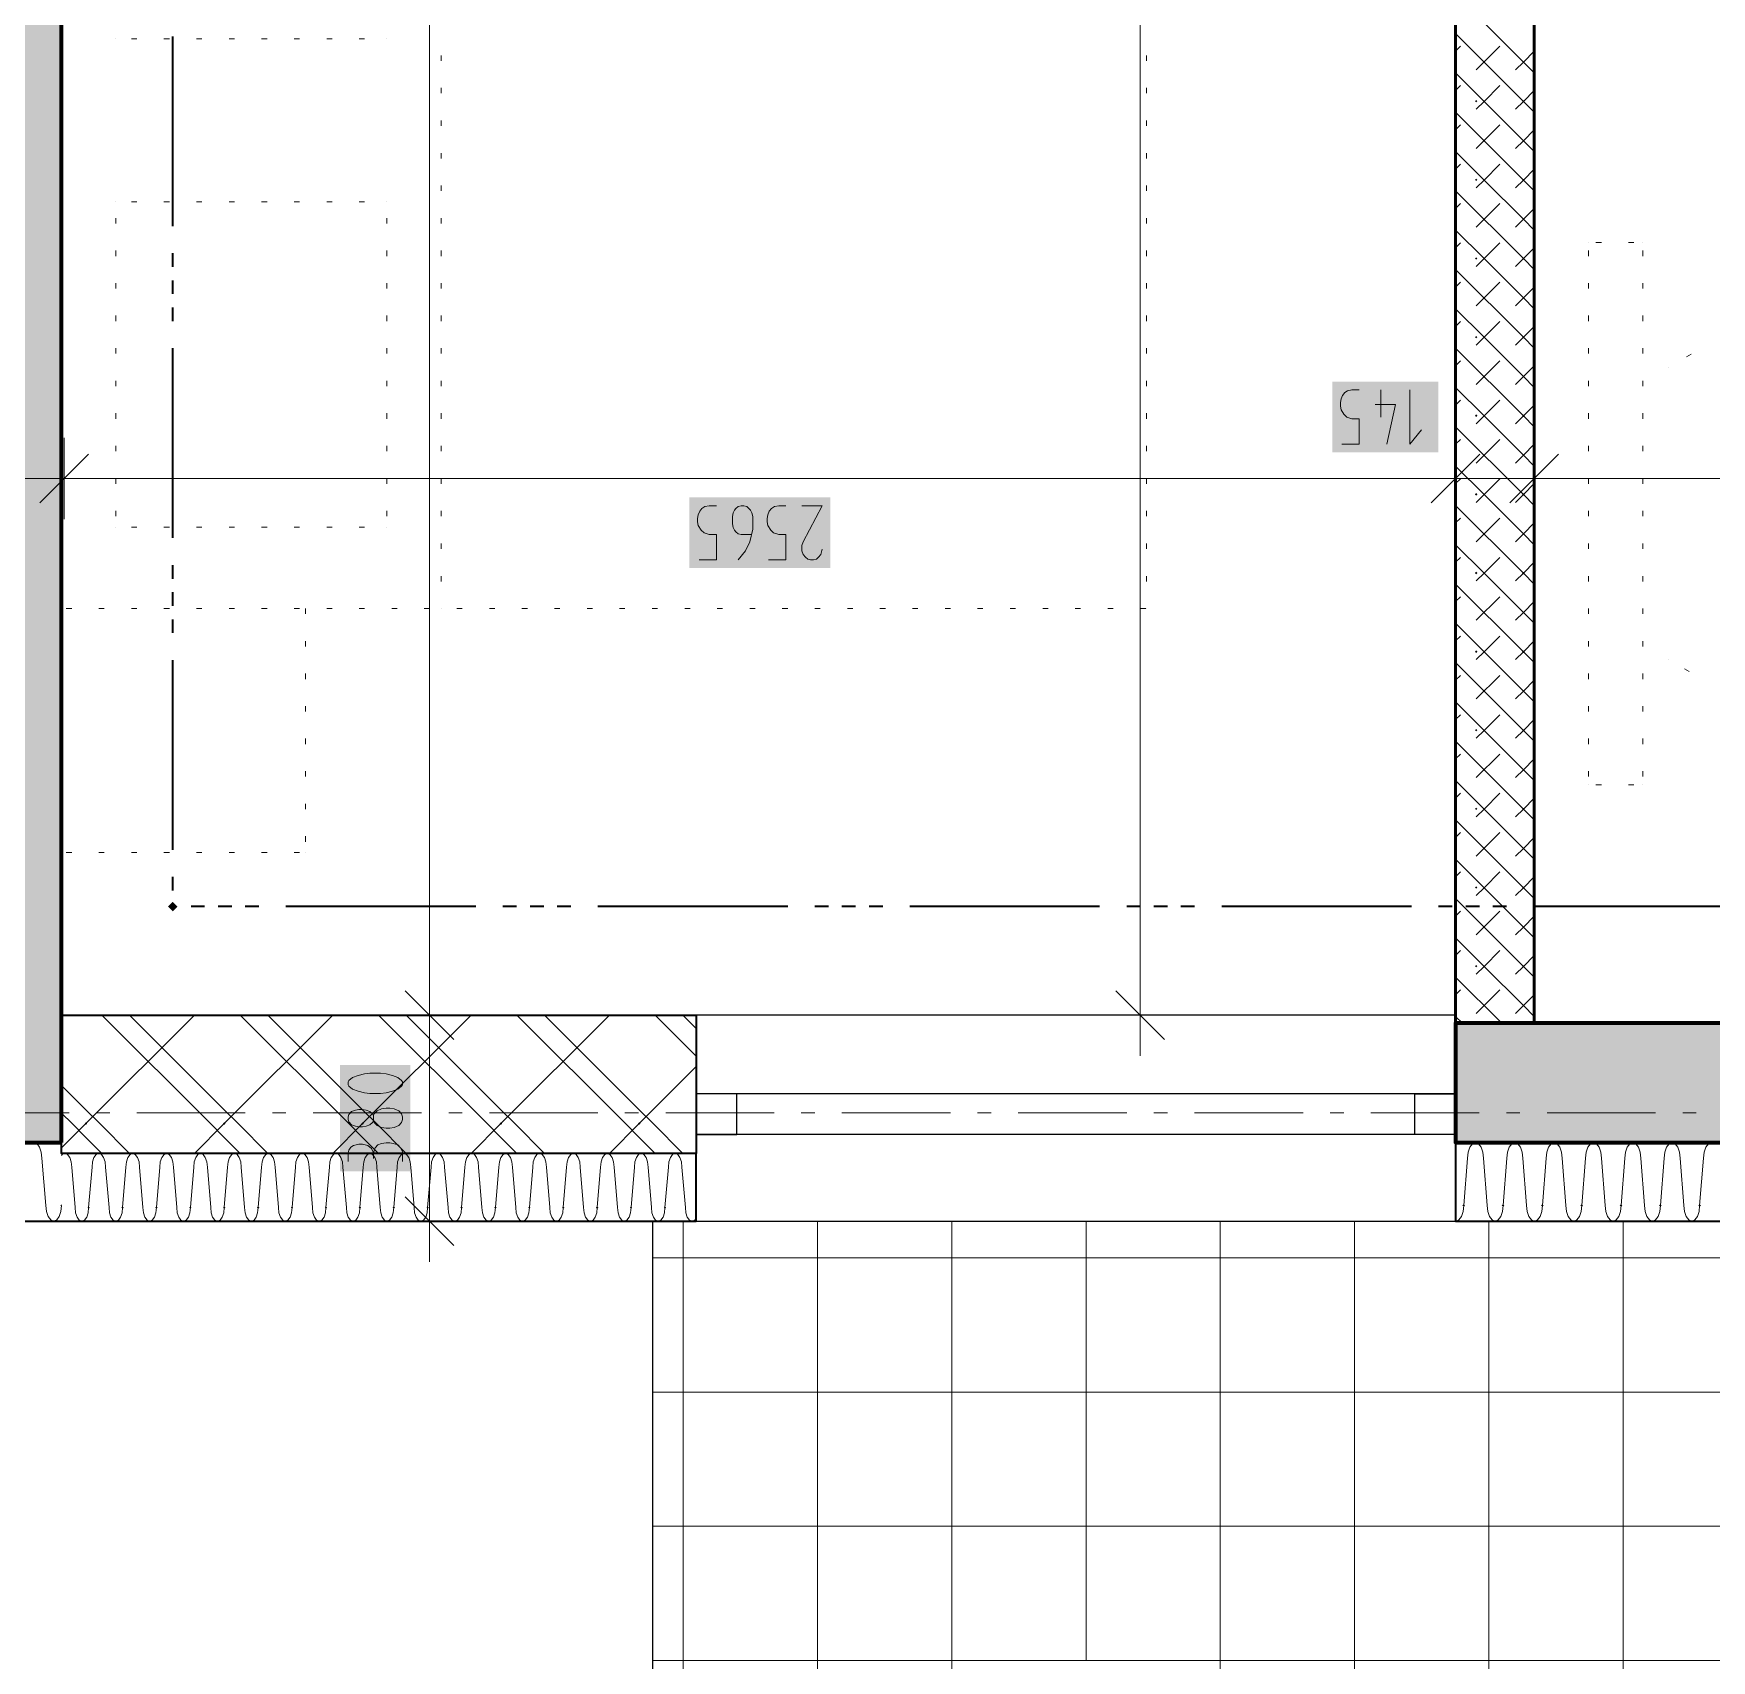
# Model space of a CAD drawing. Header units: millimetres. Extents: x 0 to 594, y 0 to 420.
# Drawn here: x 293.17 to 321.5, y 134.51 to 161.99 of the extents above; entities that cross this region are included whole.
import ezdxf

# ---------------------------------------------------------------- set-up
doc = ezdxf.new("R2010")
doc.units = ezdxf.units.MM
doc.header["$LTSCALE"] = 8
for name, color, linetype in [('PDF_Koty delkove', 7, 'Continuous'), ('PDF_Nabytek', 7, 'Continuous'), ('PDF_Obecne 0.25', 7, 'Continuous'), ('PDF_Okna', 7, 'Continuous'), ('PDF_Osy hlavni', 7, 'Continuous'), ('PDF_Pozarni useky', 7, 'Continuous'), ('PDF_Pricky zdene', 7, 'Continuous'), ('PDF_Srafy', 7, 'Continuous'), ('PDF_Steny obvodove nosne', 7, 'Continuous'), ('PDF_Steny sendvic', 7, 'Continuous'), ('PDF_Zatepleni', 7, 'Continuous')]:
    doc.layers.add(name, color=color, linetype=linetype)

msp = doc.modelspace()

# ---------------------------------------------------------------- linework, layer by layer
at = {"layer": 'PDF_Koty delkove', "lineweight": 18}
for points in [[(299.859, 141.932), (299.859, 145.412), (299.859, 161.557), (299.859, 195.281), (299.859, 196.61), (299.859, 217.812), (299.859, 220.285), (299.859, 222.575)], [(311.858, 145.412), (311.858, 172.012), (311.858, 189.328), (311.858, 190.656), (311.858, 217.812), (311.858, 220.285)], [(315.263, 155.055), (315.557, 155.055), (315.557, 155.482), (315.434, 155.482), (315.349, 155.513), (315.3, 155.559), (315.252, 155.635), (315.239, 155.696), (315.239, 155.757), (315.252, 155.818), (315.276, 155.879), (315.313, 155.925), (315.361, 155.956), (315.434, 155.971), (315.557, 155.971)], [(315.924, 155.971), (315.924, 155.513)], [(316.413, 155.971), (316.413, 155.055), (316.609, 155.299)], [(315.826, 155.727), (316.169, 155.727), (316.022, 155.055)], [(293.692, 155.161), (293.692, 154.474), (293.692, 153.787)], [(317.184, 155.161), (317.184, 154.474), (317.184, 153.787)], [(318.512, 155.161), (318.512, 154.474), (318.512, 153.787)], [(294.104, 154.886), (293.28, 154.062)], [(317.596, 154.886), (316.772, 154.062)], [(318.924, 154.886), (318.1, 154.062)], [(409.093, 154.474), (407.169, 154.474), (383.677, 154.474), (382.349, 154.474), (351.392, 154.474), (349.469, 154.474), (318.512, 154.474), (317.184, 154.474), (293.692, 154.474), (291.769, 154.474), (268.276, 154.474), (266.948, 154.474), (235.992, 154.474), (234.068, 154.474)], [(304.41, 153.1), (304.704, 153.1), (304.704, 153.527), (304.581, 153.527), (304.496, 153.558), (304.447, 153.604), (304.398, 153.68), (304.386, 153.741), (304.386, 153.802), (304.398, 153.863), (304.423, 153.924), (304.459, 153.97), (304.508, 154.001), (304.581, 154.016), (304.704, 154.016)], [(305.291, 153.527), (305.12, 153.527), (305.071, 153.543), (305.034, 153.573), (305.01, 153.604), (304.986, 153.649), (304.973, 153.71), (304.973, 153.832), (304.986, 153.894), (305.01, 153.939), (305.034, 153.97), (305.071, 154.001), (305.12, 154.016), (305.168, 154.016), (305.217, 154.001), (305.254, 153.97), (305.278, 153.939), (305.303, 153.894), (305.316, 153.832), (305.316, 153.619), (305.267, 153.405), (305.193, 153.252), (305.071, 153.1)], [(305.584, 153.1), (305.878, 153.1), (305.878, 153.527), (305.755, 153.527), (305.67, 153.558), (305.621, 153.604), (305.573, 153.68), (305.56, 153.741), (305.56, 153.802), (305.573, 153.863), (305.597, 153.924)], [(305.597, 153.924), (305.634, 153.97), (305.682, 154.001), (305.755, 154.016), (305.878, 154.016)], [(306.147, 154.016), (306.49, 154.016), (306.171, 153.405), (306.147, 153.344), (306.147, 153.252), (306.171, 153.192), (306.208, 153.146), (306.245, 153.115), (306.294, 153.1), (306.342, 153.1), (306.392, 153.115), (306.428, 153.146), (306.465, 153.192), (306.49, 153.283)], [(300.271, 145), (299.447, 145.824)], [(312.271, 145), (311.446, 145.824)], [(300.546, 145.412), (299.859, 145.412), (299.172, 145.412)], [(312.545, 145.412), (311.858, 145.412), (311.172, 145.412)], [(311.858, 145.412), (311.858, 144.725)], [(299.034, 144.43), (298.85, 144.43), (298.76, 144.418), (298.653, 144.394), (298.561, 144.357), (298.5, 144.309), (298.485, 144.284), (298.485, 144.235), (298.5, 144.21), (298.561, 144.162), (298.653, 144.125), (298.76, 144.1), (298.85, 144.088), (299.034, 144.088), (299.125, 144.1), (299.232, 144.125), (299.324, 144.162), (299.385, 144.21), (299.401, 144.235)], [(299.401, 144.235), (299.401, 144.284), (299.385, 144.309), (299.324, 144.357), (299.232, 144.394), (299.125, 144.418), (299.034, 144.43)], [(298.912, 143.623), (298.896, 143.599), (298.85, 143.562), (298.79, 143.538), (298.729, 143.525), (298.667, 143.525), (298.607, 143.538), (298.545, 143.562), (298.5, 143.611), (298.485, 143.648), (298.485, 143.696), (298.5, 143.733), (298.545, 143.782), (298.607, 143.807), (298.667, 143.819), (298.729, 143.819), (298.79, 143.807), (298.85, 143.782), (298.896, 143.746), (298.912, 143.721)], [(299.187, 143.843), (299.125, 143.843), (299.049, 143.831), (298.973, 143.795), (298.927, 143.746), (298.912, 143.721), (298.912, 143.623), (298.927, 143.599)], [(298.927, 143.599), (298.973, 143.55), (299.049, 143.513), (299.125, 143.501), (299.187, 143.501), (299.263, 143.513), (299.339, 143.55), (299.385, 143.599), (299.401, 143.648), (299.401, 143.696), (299.385, 143.746), (299.339, 143.795), (299.263, 143.831), (299.187, 143.843)], [(298.485, 142.938), (298.485, 143.085), (298.5, 143.134), (298.531, 143.183), (298.577, 143.208), (298.667, 143.232), (298.729, 143.232), (298.82, 143.208), (298.882, 143.159), (298.912, 143.085), (298.912, 142.988)], [(299.401, 142.938), (299.401, 143.109), (299.37, 143.17), (299.324, 143.219), (299.248, 143.244), (299.187, 143.256), (299.125, 143.256), (299.049, 143.244), (298.989, 143.219), (298.943, 143.17), (298.912, 143.085)], [(300.271, 141.519), (299.447, 142.344)], [(300.546, 141.932), (299.859, 141.932), (299.172, 141.932)], [(299.859, 141.932), (299.859, 141.245)]]:
    msp.add_lwpolyline(points, dxfattribs=at)
at = {"layer": 'PDF_Koty delkove', "color": 7, "lineweight": 18, "true_color": 0xffffff, "transparency": 33554559}
for points in [[(316.894, 156.109), (315.102, 156.109), (316.894, 154.918), (315.102, 154.918)], [(306.627, 154.154), (304.249, 154.154), (306.627, 152.963), (304.249, 152.963)], [(299.538, 142.776), (299.538, 144.567), (298.348, 142.776), (298.348, 144.567)]]:
    msp.add_solid(points, dxfattribs=at)
at = {"layer": 'PDF_Nabytek', "lineweight": 13}
for points in [[(294.562, 161.898), (294.562, 161.898)], [(294.562, 161.898), (294.562, 161.898)], [(294.917, 161.898), (294.826, 161.898)], [(295.467, 161.898), (295.375, 161.898)], [(296.016, 161.898), (295.925, 161.898)], [(296.566, 161.898), (296.474, 161.898)], [(297.116, 161.898), (297.024, 161.898)], [(297.665, 161.898), (297.573, 161.898)], [(298.215, 161.898), (298.123, 161.898)], [(298.764, 161.898), (298.673, 161.898)], [(299.141, 161.898), (299.141, 161.898)], [(299.141, 161.898), (299.141, 161.898)], [(293.646, 161.529), (293.646, 161.621)], [(300.057, 161.529), (300.057, 161.621)], [(311.964, 161.529), (311.964, 161.621)], [(318.512, 161.529), (318.512, 161.621)], [(293.646, 160.98), (293.646, 161.071)], [(300.057, 160.98), (300.057, 161.071)], [(311.964, 160.98), (311.964, 161.071)], [(318.512, 160.98), (318.512, 161.071)], [(293.646, 160.43), (293.646, 160.522)], [(300.057, 160.43), (300.057, 160.522)], [(311.964, 160.43), (311.964, 160.522)], [(318.512, 160.43), (318.512, 160.522)], [(293.646, 159.881), (293.646, 159.972)], [(300.057, 159.881), (300.057, 159.972)], [(311.964, 159.881), (311.964, 159.972)], [(318.512, 159.881), (318.512, 159.972)], [(293.646, 159.331), (293.646, 159.423)], [(300.057, 159.331), (300.057, 159.423)], [(311.964, 159.331), (311.964, 159.423)], [(318.512, 159.331), (318.512, 159.423)], [(294.562, 159.15), (294.562, 159.15)], [(294.562, 159.15), (294.562, 159.15)], [(294.917, 159.15), (294.826, 159.15)], [(295.467, 159.15), (295.375, 159.15)], [(296.016, 159.15), (295.925, 159.15)], [(296.566, 159.15), (296.474, 159.15)], [(297.116, 159.15), (297.024, 159.15)], [(297.665, 159.15), (297.573, 159.15)], [(298.215, 159.15), (298.123, 159.15)], [(298.764, 159.15), (298.673, 159.15)], [(299.141, 159.15), (299.141, 159.15)], [(299.141, 159.15), (299.141, 159.15)], [(293.646, 158.782), (293.646, 158.873)], [(294.562, 158.782), (294.562, 158.873)], [(299.141, 158.782), (299.141, 158.873)], [(300.057, 158.782), (300.057, 158.873)], [(311.964, 158.782), (311.964, 158.873)], [(318.512, 158.782), (318.512, 158.873)], [(319.428, 158.463), (319.428, 158.463)], [(319.428, 158.463), (319.428, 158.463)], [(319.646, 158.463), (319.555, 158.463)], [(320.196, 158.463), (320.104, 158.463)], [(320.344, 158.463), (320.344, 158.463)], [(320.344, 158.463), (320.344, 158.463)], [(293.646, 158.232), (293.646, 158.324)], [(294.562, 158.232), (294.562, 158.324)], [(299.141, 158.232), (299.141, 158.324)], [(300.057, 158.232), (300.057, 158.324)], [(311.964, 158.232), (311.964, 158.324)], [(318.512, 158.232), (318.512, 158.324)], [(319.428, 158.232), (319.428, 158.324)], [(320.344, 158.232), (320.344, 158.324)], [(293.646, 157.683), (293.646, 157.774)], [(294.562, 157.683), (294.562, 157.774)], [(299.141, 157.683), (299.141, 157.774)], [(300.057, 157.683), (300.057, 157.774)], [(311.964, 157.683), (311.964, 157.774)], [(318.512, 157.683), (318.512, 157.774)], [(319.428, 157.683), (319.428, 157.774)], [(320.344, 157.683), (320.344, 157.774)], [(293.646, 157.133), (293.646, 157.225)], [(294.562, 157.133), (294.562, 157.225)], [(299.141, 157.133), (299.141, 157.225)], [(300.057, 157.133), (300.057, 157.225)], [(311.964, 157.133), (311.964, 157.225)], [(318.512, 157.133), (318.512, 157.225)], [(319.428, 157.133), (319.428, 157.225)], [(320.344, 157.133), (320.344, 157.225)], [(293.646, 156.584), (293.646, 156.675)], [(294.562, 156.584), (294.562, 156.675)], [(299.141, 156.584), (299.141, 156.675)], [(300.057, 156.584), (300.057, 156.675)], [(311.964, 156.584), (311.964, 156.675)], [(318.512, 156.584), (318.512, 156.675)], [(319.428, 156.584), (319.428, 156.675)], [(320.344, 156.584), (320.344, 156.675)], [(321.086, 156.531), (321.165, 156.577)], [(293.646, 156.034), (293.646, 156.126)], [(294.562, 156.034), (294.562, 156.126)], [(299.141, 156.034), (299.141, 156.126)], [(300.057, 156.034), (300.057, 156.126)], [(311.964, 156.034), (311.964, 156.126)], [(318.512, 156.034), (318.512, 156.126)], [(319.428, 156.034), (319.428, 156.126)], [(320.344, 156.034), (320.344, 156.126)], [(320.78, 156.355), (320.78, 156.355)], [(293.646, 155.484), (293.646, 155.576)], [(294.562, 155.484), (294.562, 155.576)], [(299.141, 155.484), (299.141, 155.576)], [(300.057, 155.484), (300.057, 155.576)], [(311.964, 155.484), (311.964, 155.576)], [(318.512, 155.484), (318.512, 155.576)], [(319.428, 155.484), (319.428, 155.576)], [(320.344, 155.484), (320.344, 155.576)], [(293.646, 154.935), (293.646, 155.027)], [(294.562, 154.935), (294.562, 155.027)], [(299.141, 154.935), (299.141, 155.027)], [(300.057, 154.935), (300.057, 155.027)], [(311.964, 154.935), (311.964, 155.027)], [(318.512, 154.935), (318.512, 155.027)], [(319.428, 154.935), (319.428, 155.027)], [(320.344, 154.935), (320.344, 155.027)], [(293.646, 154.385), (293.646, 154.477)], [(294.562, 154.385), (294.562, 154.477)], [(299.141, 154.385), (299.141, 154.477)], [(300.057, 154.385), (300.057, 154.477)], [(311.964, 154.385), (311.964, 154.477)], [(318.512, 154.385), (318.512, 154.477)], [(319.428, 154.385), (319.428, 154.477)], [(320.344, 154.385), (320.344, 154.477)], [(293.646, 153.836), (293.646, 153.927)], [(294.562, 153.836), (294.562, 153.927)], [(299.141, 153.836), (299.141, 153.927)], [(300.057, 153.836), (300.057, 153.927)], [(311.964, 153.836), (311.964, 153.927)], [(318.512, 153.836), (318.512, 153.927)], [(319.428, 153.836), (319.428, 153.927)], [(320.344, 153.836), (320.344, 153.927)], [(294.562, 153.655), (294.562, 153.655)], [(294.562, 153.655), (294.562, 153.655)], [(294.917, 153.655), (294.826, 153.655)], [(295.467, 153.655), (295.375, 153.655)], [(296.016, 153.655), (295.925, 153.655)], [(296.566, 153.655), (296.474, 153.655)], [(297.116, 153.655), (297.024, 153.655)], [(297.665, 153.655), (297.573, 153.655)], [(298.215, 153.655), (298.123, 153.655)], [(298.764, 153.655), (298.673, 153.655)], [(299.141, 153.655), (299.141, 153.655)], [(299.141, 153.655), (299.141, 153.655)], [(293.646, 153.286), (293.646, 153.378)], [(300.057, 153.286), (300.057, 153.378)], [(311.964, 153.286), (311.964, 153.378)], [(318.512, 153.286), (318.512, 153.378)], [(319.428, 153.286), (319.428, 153.378)], [(320.344, 153.286), (320.344, 153.378)], [(293.646, 152.737), (293.646, 152.828)], [(300.057, 152.737), (300.057, 152.828)], [(311.964, 152.737), (311.964, 152.828)], [(318.512, 152.737), (318.512, 152.828)], [(319.428, 152.737), (319.428, 152.828)], [(320.344, 152.737), (320.344, 152.828)], [(293.646, 152.281), (293.646, 152.281)], [(293.646, 152.281), (293.646, 152.281)], [(293.646, 152.281), (293.646, 152.281)], [(293.646, 152.187), (293.646, 152.279)], [(293.818, 152.281), (293.727, 152.281)], [(294.368, 152.281), (294.276, 152.281)], [(294.917, 152.281), (294.826, 152.281)], [(295.467, 152.281), (295.375, 152.281)], [(296.016, 152.281), (295.925, 152.281)], [(296.566, 152.281), (296.474, 152.281)], [(297.116, 152.281), (297.024, 152.281)], [(297.665, 152.281), (297.573, 152.281)], [(297.768, 152.281), (297.768, 152.281)], [(297.768, 152.187), (297.768, 152.279)], [(298.215, 152.281), (298.123, 152.281)], [(298.764, 152.281), (298.673, 152.281)], [(299.314, 152.281), (299.222, 152.281)], [(299.863, 152.281), (299.772, 152.281)], [(300.057, 152.281), (300.057, 152.281)], [(300.413, 152.281), (300.321, 152.281)], [(300.962, 152.281), (300.871, 152.281)], [(301.512, 152.281), (301.42, 152.281)], [(302.061, 152.281), (301.97, 152.281)], [(302.611, 152.281), (302.519, 152.281)], [(303.16, 152.281), (303.069, 152.281)], [(303.71, 152.281), (303.618, 152.281)], [(304.259, 152.281), (304.168, 152.281)], [(304.809, 152.281), (304.717, 152.281)], [(305.358, 152.281), (305.267, 152.281)], [(305.908, 152.281), (305.816, 152.281)], [(306.457, 152.281), (306.366, 152.281)], [(307.007, 152.281), (306.915, 152.281)], [(307.557, 152.281), (307.465, 152.281)], [(308.106, 152.281), (308.014, 152.281)], [(308.656, 152.281), (308.564, 152.281)], [(309.205, 152.281), (309.114, 152.281)], [(309.755, 152.281), (309.663, 152.281)], [(310.304, 152.281), (310.213, 152.281)], [(310.854, 152.281), (310.762, 152.281)], [(311.403, 152.281), (311.312, 152.281)], [(311.953, 152.281), (311.861, 152.281)], [(311.964, 152.281), (311.964, 152.281)], [(311.964, 152.281), (311.964, 152.281)], [(318.512, 152.187), (318.512, 152.279)], [(319.428, 152.187), (319.428, 152.279)], [(320.344, 152.187), (320.344, 152.279)], [(293.646, 151.638), (293.646, 151.729)], [(297.768, 151.638), (297.768, 151.729)], [(318.512, 151.638), (318.512, 151.729)], [(319.428, 151.638), (319.428, 151.729)], [(320.344, 151.638), (320.344, 151.729)], [(320.78, 151.413), (320.78, 151.413)], [(293.646, 151.088), (293.646, 151.18)], [(297.768, 151.088), (297.768, 151.18)], [(318.512, 151.088), (318.512, 151.18)], [(319.428, 151.088), (319.428, 151.18)], [(320.344, 151.088), (320.344, 151.18)], [(321.127, 151.213), (321.048, 151.258)], [(293.646, 150.539), (293.646, 150.63)], [(297.768, 150.539), (297.768, 150.63)], [(318.512, 150.539), (318.512, 150.63)], [(319.428, 150.539), (319.428, 150.63)], [(320.344, 150.539), (320.344, 150.63)], [(293.646, 149.989), (293.646, 150.081)], [(297.768, 149.989), (297.768, 150.081)], [(318.512, 149.989), (318.512, 150.081)], [(319.428, 149.989), (319.428, 150.081)], [(320.344, 149.989), (320.344, 150.081)], [(293.646, 149.44), (293.646, 149.531)], [(297.768, 149.44), (297.768, 149.531)], [(318.512, 149.44), (318.512, 149.531)], [(319.428, 149.44), (319.428, 149.531)], [(320.344, 149.44), (320.344, 149.531)], [(319.428, 149.304), (319.428, 149.304)], [(319.428, 149.304), (319.428, 149.304)], [(319.646, 149.304), (319.555, 149.304)], [(320.196, 149.304), (320.104, 149.304)], [(320.344, 149.304), (320.344, 149.304)], [(320.344, 149.304), (320.344, 149.304)], [(293.646, 148.89), (293.646, 148.982)], [(297.768, 148.89), (297.768, 148.982)], [(318.512, 148.89), (318.512, 148.982)], [(293.646, 148.341), (293.646, 148.432)], [(297.768, 148.341), (297.768, 148.432)], [(318.512, 148.341), (318.512, 148.432)], [(293.646, 148.16), (293.646, 148.16)], [(293.646, 148.16), (293.646, 148.16)], [(293.818, 148.16), (293.727, 148.16)], [(294.368, 148.16), (294.276, 148.16)], [(294.917, 148.16), (294.826, 148.16)], [(295.467, 148.16), (295.375, 148.16)], [(296.016, 148.16), (295.925, 148.16)], [(296.566, 148.16), (296.474, 148.16)], [(297.116, 148.16), (297.024, 148.16)], [(297.665, 148.16), (297.573, 148.16)], [(297.768, 148.16), (297.768, 148.16)], [(297.768, 148.16), (297.768, 148.16)], [(318.512, 147.791), (318.512, 147.883)], [(318.512, 147.242), (318.512, 147.333)], [(318.512, 146.692), (318.512, 146.784)], [(318.512, 146.142), (318.512, 146.234)], [(318.512, 145.593), (318.512, 145.685)], [(318.512, 145.412), (318.512, 145.412)]]:
    msp.add_lwpolyline(points, dxfattribs=at)
at = {"layer": 'PDF_Obecne 0.25', "lineweight": 25}
msp.add_lwpolyline([(303.629, 127.28), (303.629, 141.934)], dxfattribs=at)
at = {"layer": 'PDF_Okna', "lineweight": 25}
for points in [[(317.184, 145.412), (304.362, 145.412)], [(317.184, 144.084), (304.362, 144.084)], [(317.184, 143.397), (304.362, 143.397)], [(304.362, 141.932), (317.184, 141.932)]]:
    msp.add_lwpolyline(points, dxfattribs=at)
for points in [[(304.362, 143.397), (305.049, 143.397), (305.049, 144.084), (304.362, 144.084)], [(317.184, 143.397), (316.497, 143.397), (316.497, 144.084), (317.184, 144.084)]]:
    msp.add_lwpolyline(points, close=True, dxfattribs=at)
at = {"layer": 'PDF_Osy hlavni', "lineweight": 18}
for points in [[(293.773, 143.763), (291.941, 143.763)], [(294.459, 143.763), (294.231, 143.763)], [(296.749, 143.763), (294.917, 143.763)], [(297.436, 143.763), (297.207, 143.763)], [(299.726, 143.763), (297.894, 143.763)], [(300.413, 143.763), (300.184, 143.763)], [(302.702, 143.763), (300.871, 143.763)], [(303.389, 143.763), (303.16, 143.763)], [(305.679, 143.763), (303.847, 143.763)], [(306.366, 143.763), (306.137, 143.763)], [(308.656, 143.763), (306.824, 143.763)], [(309.342, 143.763), (309.114, 143.763)], [(311.632, 143.763), (309.8, 143.763)], [(312.319, 143.763), (312.09, 143.763)], [(314.609, 143.763), (312.777, 143.763)], [(315.296, 143.763), (315.067, 143.763)], [(317.585, 143.763), (315.754, 143.763)], [(318.272, 143.763), (318.043, 143.763)], [(320.562, 143.763), (318.73, 143.763)], [(321.249, 143.763), (321.02, 143.763)]]:
    msp.add_lwpolyline(points, dxfattribs=at)
at = {"layer": 'PDF_Pozarni useky', "lineweight": 35}
for points in [[(295.524, 158.736), (295.524, 161.942)], [(295.524, 158.049), (295.524, 158.278)], [(295.524, 157.591), (295.524, 157.82)], [(295.524, 157.133), (295.524, 157.362)], [(295.524, 153.47), (295.524, 156.675)], [(295.524, 152.783), (295.524, 153.012)], [(295.524, 152.325), (295.524, 152.554)], [(295.524, 151.867), (295.524, 152.096)], [(295.524, 148.203), (295.524, 151.409)], [(295.524, 147.517), (295.524, 147.746)], [(295.524, 147.244), (295.524, 147.288)], [(296.062, 147.244), (295.834, 147.244)], [(296.52, 147.244), (296.291, 147.244)], [(296.978, 147.244), (296.749, 147.244)], [(300.642, 147.244), (297.436, 147.244)], [(301.329, 147.244), (301.1, 147.244)], [(301.787, 147.244), (301.558, 147.244)], [(302.245, 147.244), (302.016, 147.244)], [(305.908, 147.244), (302.703, 147.244)], [(306.595, 147.244), (306.366, 147.244)], [(307.053, 147.244), (306.824, 147.244)], [(307.511, 147.244), (307.282, 147.244)], [(311.174, 147.244), (307.969, 147.244)], [(311.861, 147.244), (311.632, 147.244)], [(312.319, 147.244), (312.09, 147.244)], [(312.777, 147.244), (312.548, 147.244)], [(316.441, 147.244), (313.235, 147.244)], [(317.128, 147.244), (316.899, 147.244)], [(317.586, 147.244), (317.357, 147.244)], [(318.044, 147.244), (317.815, 147.244)], [(321.707, 147.244), (318.501, 147.244)]]:
    msp.add_lwpolyline(points, dxfattribs=at)
at = {"layer": 'PDF_Pozarni useky', "lineweight": 35, "transparency": 33554559}
for points in [[(295.604, 147.244), (295.524, 147.164), (295.524, 147.324), (295.444, 147.244)], [(295.524, 147.164), (295.444, 147.244), (295.604, 147.244), (295.524, 147.324)]]:
    msp.add_solid(points, dxfattribs=at)
at = {"layer": 'PDF_Pricky zdene', "lineweight": 50}
msp.add_lwpolyline([(318.512, 145.275), (318.512, 145.412), (318.512, 189.328), (317.184, 189.328), (317.184, 145.412), (317.184, 145.275)], close=True, dxfattribs=at)
at = {"layer": 'PDF_Pricky zdene', "lineweight": 9}
for points in [[(318.329, 161.508), (317.665, 162.173)], [(318.329, 160.844), (317.184, 161.989)], [(317.184, 161.692), (317.267, 161.774)], [(317.532, 161.376), (317.931, 161.774)], [(318.196, 161.376), (318.329, 161.508)], [(318.329, 161.508), (318.512, 161.692)], [(318.512, 161.325), (318.329, 161.508)], [(317.665, 160.844), (317.184, 161.325)], [(317.184, 161.028), (317.267, 161.11)], [(317.532, 160.712), (317.665, 160.844), (317.931, 161.11)], [(318.512, 160.661), (318.329, 160.844), (318.512, 161.028)], [(318.329, 159.516), (317.184, 160.661)], [(318.329, 160.18), (317.665, 160.844)], [(318.196, 160.712), (318.329, 160.844)], [(317.184, 160.364), (317.267, 160.446)], [(317.532, 160.048), (317.931, 160.446)], [(318.329, 160.18), (318.512, 160.364)], [(318.196, 160.048), (318.329, 160.18)], [(318.512, 159.997), (318.329, 160.18)], [(317.665, 159.516), (317.184, 159.997)], [(317.184, 159.7), (317.267, 159.782)], [(317.532, 159.384), (317.665, 159.516), (317.931, 159.782)], [(318.329, 158.852), (317.665, 159.516)], [(318.196, 159.384), (318.329, 159.516)], [(318.512, 159.333), (318.329, 159.516), (318.512, 159.7)], [(318.512, 158.005), (318.329, 158.188), (317.184, 159.333)], [(317.184, 159.036), (317.267, 159.118)], [(317.532, 158.72), (317.931, 159.118)], [(318.329, 158.852), (318.512, 159.036)], [(317.665, 158.188), (317.184, 158.669)], [(318.196, 158.72), (318.329, 158.852)], [(318.512, 158.669), (318.329, 158.852)], [(317.184, 158.372), (317.267, 158.454)], [(317.532, 158.056), (317.665, 158.188), (317.931, 158.454)], [(318.329, 158.188), (318.512, 158.372)], [(318.329, 157.524), (317.665, 158.188)], [(318.196, 158.056), (318.329, 158.188)], [(318.512, 156.677), (318.329, 156.86), (317.184, 158.005)], [(317.184, 157.708), (317.267, 157.79)], [(317.532, 157.392), (317.931, 157.79)], [(318.512, 157.341), (318.329, 157.524), (318.196, 157.392)], [(318.329, 157.524), (318.512, 157.708)], [(317.665, 156.86), (317.184, 157.341)], [(317.184, 157.044), (317.267, 157.126)], [(317.532, 156.728), (317.665, 156.86), (317.931, 157.126)], [(318.329, 156.86), (318.512, 157.044)], [(318.329, 155.532), (317.184, 156.677)], [(318.329, 156.196), (317.665, 156.86)], [(318.196, 156.728), (318.329, 156.86)], [(317.184, 156.38), (317.267, 156.462)], [(317.532, 156.064), (317.931, 156.462)], [(318.512, 156.013), (318.329, 156.196), (318.196, 156.064)], [(318.329, 156.196), (318.512, 156.38)], [(317.665, 155.532), (317.184, 156.013)], [(317.184, 155.716), (317.267, 155.798)], [(317.532, 155.4), (317.665, 155.532), (317.931, 155.798)], [(318.512, 155.349), (318.329, 155.532), (318.512, 155.716)], [(318.329, 154.204), (317.184, 155.349)], [(318.196, 154.736), (318.329, 154.868), (317.665, 155.532)], [(318.196, 155.4), (318.329, 155.532)], [(317.184, 155.052), (317.267, 155.134)], [(317.532, 154.736), (317.931, 155.134)], [(318.329, 154.868), (318.512, 155.052)], [(318.512, 154.685), (318.329, 154.868)], [(317.665, 154.204), (317.184, 154.685)], [(317.184, 154.388), (317.267, 154.47)], [(317.532, 154.072), (317.665, 154.204), (317.931, 154.47)], [(318.196, 153.408), (318.329, 153.54), (317.665, 154.204)], [(318.196, 154.072), (318.329, 154.204)], [(318.329, 154.204), (318.512, 154.388)], [(318.512, 154.021), (318.329, 154.204)], [(318.329, 152.876), (317.184, 154.021)], [(317.184, 153.724), (317.267, 153.806)], [(317.532, 153.408), (317.931, 153.806)], [(318.329, 153.54), (318.512, 153.724)], [(317.665, 152.876), (317.184, 153.357)], [(318.512, 153.357), (318.329, 153.54)], [(317.184, 153.06), (317.267, 153.142)], [(317.532, 152.744), (317.665, 152.876), (317.931, 153.142)], [(318.512, 152.693), (318.329, 152.876), (318.512, 153.06)], [(318.196, 152.08), (318.329, 152.212), (317.665, 152.876)], [(318.196, 152.744), (318.329, 152.876)], [(318.329, 151.548), (317.184, 152.693)], [(317.184, 152.396), (317.267, 152.478)], [(317.532, 152.08), (317.931, 152.478)], [(318.329, 152.212), (318.512, 152.396)], [(318.512, 152.029), (318.329, 152.212)], [(317.665, 151.548), (317.184, 152.029)], [(317.184, 151.732), (317.267, 151.814)], [(317.532, 151.416), (317.665, 151.548), (317.931, 151.814)], [(318.512, 151.365), (318.329, 151.548), (318.512, 151.732)], [(318.329, 150.22), (317.184, 151.365)], [(318.196, 150.752), (318.329, 150.884), (317.665, 151.548)], [(318.196, 151.416), (318.329, 151.548)], [(317.184, 151.067), (317.267, 151.15)], [(317.532, 150.752), (317.931, 151.15)], [(318.329, 150.884), (318.512, 151.067)], [(318.512, 150.701), (318.329, 150.884)], [(317.665, 150.22), (317.184, 150.701)], [(317.184, 150.403), (317.267, 150.486)], [(317.532, 150.087), (317.665, 150.22), (317.931, 150.486)], [(318.196, 149.423), (318.329, 149.556), (317.665, 150.22)], [(318.196, 150.087), (318.329, 150.22)], [(318.512, 150.037), (318.329, 150.22), (318.512, 150.403)], [(318.329, 148.892), (317.184, 150.037)], [(317.184, 149.739), (317.267, 149.822)], [(317.532, 149.423), (317.931, 149.822)], [(318.329, 149.556), (318.512, 149.739)], [(317.665, 148.892), (317.184, 149.373)], [(318.512, 149.373), (318.329, 149.556)], [(317.184, 149.075), (317.267, 149.158)], [(317.532, 148.759), (317.665, 148.892), (317.931, 149.158)], [(318.512, 148.709), (318.329, 148.892), (318.512, 149.075)], [(318.196, 148.095), (318.329, 148.228), (317.665, 148.892)], [(318.196, 148.759), (318.329, 148.892)], [(318.329, 147.564), (317.184, 148.709)], [(317.184, 148.411), (317.267, 148.494)], [(317.532, 148.095), (317.931, 148.494)], [(318.329, 148.228), (318.512, 148.411)], [(318.512, 148.045), (318.329, 148.228)], [(317.665, 147.564), (317.184, 148.045)], [(317.184, 147.747), (317.267, 147.83)], [(317.532, 147.431), (317.665, 147.564), (317.931, 147.83)], [(318.512, 147.381), (318.329, 147.564), (318.512, 147.747)], [(318.512, 146.053), (318.329, 146.236), (317.184, 147.381)], [(318.512, 146.717), (318.329, 146.9), (317.665, 147.564)], [(318.196, 147.431), (318.329, 147.564)], [(317.184, 147.083), (317.267, 147.166)], [(317.532, 146.767), (317.931, 147.166)], [(318.196, 146.767), (318.329, 146.9), (318.512, 147.083)], [(318.512, 145.389), (318.329, 145.572), (317.665, 146.236), (317.184, 146.717)], [(317.184, 146.419), (317.267, 146.502)], [(317.532, 146.103), (317.665, 146.236), (317.931, 146.502)], [(318.196, 146.103), (318.329, 146.236)], [(318.329, 146.236), (318.512, 146.419)], [(317.963, 145.275), (317.184, 146.053)], [(317.184, 145.755), (317.267, 145.838)], [(317.532, 145.439), (317.931, 145.838)], [(318.196, 145.439), (318.329, 145.572), (318.512, 145.755)], [(317.299, 145.275), (317.184, 145.389)]]:
    msp.add_lwpolyline(points, dxfattribs=at)
at = {"layer": 'PDF_Pricky zdene', "lineweight": 9, "transparency": 33554559}
for points in [[(317.532, 160.827), (317.512, 160.847), (317.553, 160.847), (317.532, 160.868)], [(318.329, 160.824), (318.308, 160.844), (318.35, 160.844), (318.329, 160.865)], [(317.532, 159.499), (317.512, 159.519), (317.553, 159.519), (317.532, 159.54)], [(318.329, 159.496), (318.308, 159.516), (318.35, 159.516), (318.329, 159.537)], [(317.532, 158.17), (317.512, 158.191), (317.553, 158.191), (317.532, 158.212)], [(318.329, 158.168), (318.308, 158.188), (318.35, 158.188), (318.329, 158.209)], [(317.532, 156.842), (317.512, 156.863), (317.553, 156.863), (317.532, 156.884)], [(318.329, 156.84), (318.308, 156.86), (318.35, 156.86), (318.329, 156.881)], [(317.532, 155.514), (317.512, 155.535), (317.553, 155.535), (317.532, 155.556)], [(318.329, 155.512), (318.308, 155.532), (318.35, 155.532), (318.329, 155.553)], [(317.532, 154.186), (317.512, 154.207), (317.553, 154.207), (317.532, 154.228)], [(318.329, 154.184), (318.308, 154.204), (318.35, 154.204), (318.329, 154.225)], [(317.532, 152.858), (317.512, 152.879), (317.553, 152.879), (317.532, 152.9)], [(318.329, 152.856), (318.308, 152.876), (318.35, 152.876), (318.329, 152.897)], [(317.532, 151.53), (317.512, 151.551), (317.553, 151.551), (317.532, 151.572)], [(318.329, 151.528), (318.308, 151.548), (318.35, 151.548), (318.329, 151.569)], [(317.532, 150.202), (317.512, 150.223), (317.553, 150.223), (317.532, 150.244)], [(318.329, 150.2), (318.308, 150.22), (318.35, 150.22), (318.329, 150.241)], [(317.532, 148.874), (317.512, 148.895), (317.553, 148.895), (317.532, 148.916)], [(318.329, 148.872), (318.308, 148.892), (318.35, 148.892), (318.329, 148.913)], [(317.532, 147.546), (317.512, 147.567), (317.553, 147.567), (317.532, 147.588)], [(318.329, 147.544), (318.308, 147.564), (318.35, 147.564), (318.329, 147.585)], [(317.532, 146.218), (317.512, 146.239), (317.553, 146.239), (317.532, 146.259)], [(318.329, 146.216), (318.308, 146.236), (318.35, 146.236), (318.329, 146.257)]]:
    msp.add_solid(points, dxfattribs=at)
at = {"layer": 'PDF_Srafy', "lineweight": 9}
for points in [[(304.145, 141.932), (304.145, 141.314)], [(306.412, 141.932), (306.412, 139.047)], [(308.679, 141.932), (308.679, 141.314), (308.679, 136.78)], [(310.945, 141.932), (310.945, 139.047), (310.945, 134.513)], [(313.212, 141.932), (313.212, 141.314), (313.212, 136.78), (313.212, 132.247)], [(315.479, 141.932), (315.479, 139.047), (315.479, 134.513), (315.479, 129.98)], [(317.745, 141.932), (317.745, 141.314), (317.745, 136.78), (317.745, 132.247), (317.745, 127.713), (317.745, 127.278)], [(320.012, 141.932), (320.012, 139.047), (320.012, 134.513), (320.012, 129.98), (320.012, 127.278)], [(332.021, 141.314), (331.346, 141.314), (326.812, 141.314), (322.279, 141.314), (317.745, 141.314), (313.212, 141.314), (308.679, 141.314), (304.145, 141.314), (303.629, 141.314)], [(304.145, 141.314), (304.145, 136.78), (304.145, 132.247), (304.145, 127.713), (304.145, 127.278)], [(332.021, 139.047), (329.079, 139.047), (324.545, 139.047), (320.012, 139.047), (315.479, 139.047), (310.945, 139.047), (306.412, 139.047), (303.629, 139.047)], [(306.412, 139.047), (306.412, 134.513), (306.412, 129.98), (306.412, 127.278)], [(304.145, 136.78), (303.629, 136.78)], [(332.021, 136.78), (331.346, 136.78), (326.812, 136.78), (322.279, 136.78), (317.745, 136.78), (313.212, 136.78), (308.679, 136.78), (304.145, 136.78)], [(308.679, 136.78), (308.679, 132.247), (308.679, 127.713), (308.679, 127.278)], [(332.021, 134.513), (329.079, 134.513), (324.545, 134.513), (320.012, 134.513), (315.479, 134.513), (310.945, 134.513), (306.412, 134.513), (303.629, 134.513)]]:
    msp.add_lwpolyline(points, dxfattribs=at)
at = {"layer": 'PDF_Steny obvodove nosne', "lineweight": 70}
for points in [[(293.646, 143.26), (293.646, 145.412), (293.646, 216.118), (293.646, 218.453), (291.814, 218.453), (291.814, 216.118), (291.814, 145.412), (291.814, 143.26)], [(322.634, 145.275), (318.512, 145.275), (317.184, 145.275), (317.184, 145.275), (317.184, 143.26), (322.634, 143.26)]]:
    msp.add_lwpolyline(points, close=True, dxfattribs=at)
at = {"layer": 'PDF_Steny obvodove nosne', "color": 9, "lineweight": 9, "true_color": 0xc0c0c0, "transparency": 33554559}
for points in [[(293.646, 143.26), (293.646, 218.453), (291.814, 143.26), (291.814, 218.453)], [(322.634, 145.275), (317.184, 145.275), (322.634, 143.26), (317.184, 143.26)]]:
    msp.add_solid(points, dxfattribs=at)
at = {"layer": 'PDF_Steny sendvic', "lineweight": 9}
for points in [[(293.646, 143.168), (294.058, 143.58), (295.89, 145.412)], [(296.16, 143.58), (294.328, 145.412)], [(297.131, 143.076), (296.627, 143.58), (296.394, 143.814), (294.796, 145.412)], [(295.89, 143.076), (296.394, 143.58), (298.226, 145.412)], [(298.496, 143.58), (296.664, 145.412)], [(299.467, 143.076), (298.963, 143.58), (298.729, 143.814), (297.131, 145.412)], [(298.226, 143.076), (298.729, 143.58), (300.561, 145.412)], [(300.831, 143.58), (298.999, 145.412)], [(301.802, 143.076), (301.298, 143.58), (301.065, 143.814), (299.467, 145.412)], [(300.561, 143.076), (301.065, 143.58), (302.897, 145.412)], [(303.167, 143.58), (301.335, 145.412)], [(304.138, 143.076), (303.634, 143.58), (303.4, 143.814), (301.802, 145.412)], [(304.362, 144.721), (303.67, 145.412)], [(304.362, 145.188), (304.138, 145.412)], [(302.897, 143.076), (303.4, 143.58), (304.362, 144.542)], [(294.796, 143.076), (294.292, 143.58), (294.058, 143.814), (293.646, 144.226)], [(293.825, 143.58), (293.646, 143.759)], [(294.058, 143.347), (293.825, 143.58)], [(296.394, 143.347), (296.16, 143.58)], [(298.729, 143.347), (298.496, 143.58)], [(301.065, 143.347), (300.831, 143.58)], [(303.4, 143.347), (303.167, 143.58)], [(293.691, 143.076), (293.659, 143.06), (293.646, 143.042)], [(293.818, 142.847), (293.81, 142.936), (293.785, 143.01), (293.747, 143.06), (293.715, 143.076)], [(294.328, 143.076), (294.058, 143.347)], [(294.264, 143.076), (294.232, 143.06), (294.194, 143.01), (294.17, 142.936), (294.161, 142.847)], [(294.391, 142.847), (294.382, 142.936), (294.357, 143.01), (294.32, 143.06), (294.288, 143.076)], [(294.836, 143.076), (294.804, 143.06), (294.767, 143.01), (294.742, 142.936), (294.733, 142.847)], [(294.963, 142.847), (294.955, 142.936), (294.93, 143.01), (294.892, 143.06), (294.86, 143.076)], [(295.409, 143.076), (295.377, 143.06), (295.339, 143.01), (295.314, 142.936), (295.306, 142.847)], [(295.536, 142.847), (295.527, 142.936), (295.502, 143.01), (295.465, 143.06), (295.433, 143.076)], [(295.981, 143.076), (295.949, 143.06), (295.912, 143.01), (295.887, 142.936), (295.878, 142.847)], [(296.108, 142.847), (296.099, 142.936), (296.074, 143.01), (296.037, 143.06), (296.005, 143.076)], [(296.664, 143.076), (296.394, 143.347)], [(296.553, 143.076), (296.521, 143.06), (296.484, 143.01), (296.459, 142.936), (296.45, 142.847)], [(296.681, 142.847), (296.672, 142.936), (296.647, 143.01), (296.61, 143.06), (296.578, 143.076)], [(297.126, 143.076), (297.094, 143.06), (297.057, 143.01), (297.032, 142.936), (297.023, 142.847)], [(297.253, 142.847), (297.244, 142.936), (297.219, 143.01), (297.182, 143.06), (297.15, 143.076)], [(297.698, 143.076), (297.666, 143.06), (297.629, 143.01)], [(297.825, 142.847), (297.817, 142.936), (297.792, 143.01), (297.754, 143.06), (297.722, 143.076)], [(298.271, 143.076), (298.239, 143.06), (298.201, 143.01), (298.176, 142.936), (298.168, 142.847)], [(298.398, 142.847), (298.389, 142.936), (298.364, 143.01), (298.327, 143.06), (298.295, 143.076)], [(298.999, 143.076), (298.729, 143.347)], [(298.843, 143.076), (298.811, 143.06), (298.774, 143.01), (298.749, 142.936), (298.74, 142.847)], [(298.97, 142.847), (298.962, 142.936), (298.937, 143.01), (298.899, 143.06), (298.867, 143.076)], [(299.416, 143.076), (299.384, 143.06), (299.346, 143.01), (299.321, 142.936), (299.313, 142.847)], [(299.543, 142.847), (299.534, 142.936), (299.509, 143.01), (299.472, 143.06), (299.44, 143.076)], [(299.988, 143.076), (299.956, 143.06), (299.919, 143.01), (299.894, 142.936), (299.885, 142.847)], [(300.106, 142.936), (300.081, 143.01), (300.044, 143.06), (300.012, 143.076)], [(300.56, 143.076), (300.528, 143.06), (300.491, 143.01), (300.466, 142.936), (300.457, 142.847)], [(300.688, 142.847), (300.679, 142.936), (300.654, 143.01), (300.617, 143.06), (300.585, 143.076)], [(301.133, 143.076), (301.101, 143.06), (301.064, 143.01), (301.039, 142.936), (301.03, 142.847)], [(301.335, 143.076), (301.065, 143.347)], [(301.26, 142.847), (301.251, 142.936), (301.226, 143.01), (301.189, 143.06), (301.157, 143.076)], [(301.705, 143.076), (301.673, 143.06), (301.636, 143.01), (301.611, 142.936), (301.602, 142.847)], [(301.832, 142.847), (301.824, 142.936), (301.799, 143.01), (301.761, 143.06), (301.729, 143.076)], [(302.278, 143.076), (302.246, 143.06), (302.208, 143.01), (302.183, 142.936), (302.175, 142.847)], [(302.405, 142.847), (302.396, 142.936), (302.371, 143.01), (302.334, 143.06), (302.302, 143.076)], [(302.85, 143.076), (302.818, 143.06), (302.781, 143.01), (302.756, 142.936), (302.747, 142.847)], [(302.977, 142.847), (302.968, 142.936), (302.944, 143.01), (302.906, 143.06), (302.874, 143.076)], [(303.423, 143.076), (303.391, 143.06), (303.353, 143.01), (303.328, 142.936), (303.32, 142.847)], [(303.67, 143.076), (303.4, 143.347)], [(303.55, 142.847), (303.541, 142.936), (303.516, 143.01), (303.479, 143.06), (303.447, 143.076)], [(303.995, 143.076), (303.963, 143.06), (303.926, 143.01), (303.901, 142.936), (303.892, 142.847)], [(304.122, 142.847), (304.113, 142.936), (304.088, 143.01), (304.051, 143.06), (304.019, 143.076)], [(293.875, 142.161), (293.818, 142.847)], [(294.161, 142.847), (294.104, 142.161)], [(294.161, 142.847), (294.161, 142.847)], [(294.448, 142.161), (294.391, 142.847)], [(294.733, 142.847), (294.677, 142.161)], [(294.733, 142.847), (294.733, 142.847)], [(295.02, 142.161), (294.963, 142.847)], [(295.306, 142.847), (295.249, 142.161)], [(295.306, 142.847), (295.306, 142.847)], [(295.592, 142.161), (295.536, 142.847)], [(295.878, 142.847), (295.821, 142.161)], [(295.878, 142.847), (295.878, 142.847)], [(296.165, 142.161), (296.108, 142.847)], [(296.45, 142.847), (296.394, 142.161)], [(296.45, 142.847), (296.45, 142.847)], [(296.737, 142.161), (296.681, 142.847)], [(297.023, 142.847), (296.966, 142.161)], [(297.023, 142.847), (297.023, 142.847)], [(297.31, 142.161), (297.253, 142.847)], [(297.595, 142.847), (297.539, 142.161)], [(297.629, 143.01), (297.604, 142.936), (297.595, 142.847)], [(297.595, 142.847), (297.595, 142.847)], [(297.882, 142.161), (297.825, 142.847)], [(298.168, 142.847), (298.111, 142.161)], [(298.168, 142.847), (298.168, 142.847)], [(298.455, 142.161), (298.398, 142.847)], [(298.74, 142.847), (298.683, 142.161)], [(298.74, 142.847), (298.74, 142.847)], [(299.027, 142.161), (298.97, 142.847)], [(299.313, 142.847), (299.256, 142.161)], [(299.313, 142.847), (299.313, 142.847)], [(299.599, 142.161), (299.543, 142.847)], [(299.885, 142.847), (299.828, 142.161)], [(299.885, 142.847), (299.885, 142.847)], [(300.115, 142.847), (300.106, 142.936)], [(300.172, 142.161), (300.115, 142.847)], [(300.457, 142.847), (300.401, 142.161)], [(300.457, 142.847), (300.457, 142.847)], [(300.744, 142.161), (300.688, 142.847)], [(301.03, 142.847), (300.973, 142.161)], [(301.03, 142.847), (301.03, 142.847)], [(301.317, 142.161), (301.26, 142.847)], [(301.602, 142.847), (301.546, 142.161)], [(301.602, 142.847), (301.602, 142.847)], [(301.889, 142.161), (301.832, 142.847)], [(302.175, 142.847), (302.118, 142.161)], [(302.175, 142.847), (302.175, 142.847)], [(302.461, 142.161), (302.405, 142.847)], [(302.747, 142.847), (302.69, 142.161)], [(302.747, 142.847), (302.747, 142.847)], [(302.747, 142.847), (302.747, 142.847)], [(303.034, 142.161), (302.977, 142.847)], [(303.32, 142.847), (303.263, 142.161)], [(303.32, 142.847), (303.32, 142.847)], [(303.606, 142.161), (303.55, 142.847)], [(303.892, 142.847), (303.835, 142.161)], [(303.892, 142.847), (303.892, 142.847)], [(304.179, 142.161), (304.122, 142.847)], [(293.875, 142.161), (293.884, 142.073), (293.909, 141.999), (293.946, 141.949), (293.99, 141.932)], [(293.99, 141.932), (294.033, 141.949), (294.071, 141.999), (294.095, 142.073), (294.104, 142.161)], [(294.448, 142.161), (294.456, 142.073), (294.481, 141.999), (294.518, 141.949), (294.562, 141.932)], [(294.562, 141.932), (294.606, 141.949), (294.643, 141.999), (294.668, 142.073), (294.677, 142.161)], [(295.02, 142.161), (295.029, 142.073), (295.054, 141.999), (295.091, 141.949), (295.134, 141.932)], [(295.134, 141.932), (295.178, 141.949), (295.215, 141.999), (295.24, 142.073), (295.249, 142.161)], [(295.592, 142.161), (295.601, 142.073), (295.626, 141.999), (295.663, 141.949), (295.707, 141.932)], [(295.707, 141.932), (295.751, 141.949), (295.788, 141.999), (295.813, 142.073), (295.821, 142.161)], [(296.165, 142.161), (296.174, 142.073), (296.198, 141.999), (296.235, 141.949), (296.279, 141.932)], [(296.279, 141.932), (296.323, 141.949), (296.36, 141.999), (296.385, 142.073), (296.394, 142.161)], [(296.737, 142.161), (296.746, 142.073), (296.771, 141.999), (296.808, 141.949), (296.852, 141.932)], [(296.852, 141.932), (296.896, 141.949), (296.933, 141.999), (296.957, 142.073), (296.966, 142.161)], [(297.31, 142.161), (297.318, 142.073), (297.343, 141.999)], [(297.343, 141.999), (297.38, 141.949), (297.424, 141.932)], [(297.424, 141.932), (297.468, 141.949), (297.505, 141.999), (297.53, 142.073), (297.539, 142.161)], [(297.882, 142.161), (297.891, 142.073), (297.916, 141.999), (297.953, 141.949), (297.997, 141.932)], [(297.997, 141.932), (298.04, 141.949), (298.078, 141.999), (298.102, 142.073), (298.111, 142.161)], [(298.455, 142.161), (298.463, 142.073), (298.488, 141.999), (298.525, 141.949), (298.569, 141.932)], [(298.569, 141.932), (298.613, 141.949), (298.65, 141.999), (298.675, 142.073), (298.683, 142.161)], [(299.027, 142.161), (299.036, 142.073), (299.06, 141.999), (299.098, 141.949), (299.141, 141.932)], [(299.141, 141.932), (299.185, 141.949), (299.222, 141.999), (299.247, 142.073), (299.256, 142.161)], [(299.599, 142.161), (299.608, 142.073), (299.633, 141.999), (299.67, 141.949), (299.714, 141.932)], [(299.714, 141.932), (299.758, 141.949), (299.795, 141.999), (299.82, 142.073), (299.828, 142.161)], [(300.172, 142.161), (300.18, 142.073), (300.205, 141.999), (300.242, 141.949), (300.286, 141.932)], [(300.286, 141.932), (300.33, 141.949), (300.367, 141.999), (300.392, 142.073), (300.401, 142.161)], [(300.744, 142.161), (300.753, 142.073), (300.778, 141.999), (300.815, 141.949), (300.859, 141.932)], [(300.859, 141.932), (300.903, 141.949), (300.94, 141.999), (300.964, 142.073), (300.973, 142.161)], [(301.317, 142.161), (301.325, 142.073), (301.35, 141.999), (301.387, 141.949), (301.431, 141.932)], [(301.431, 141.932), (301.475, 141.949), (301.512, 141.999), (301.537, 142.073), (301.546, 142.161)], [(301.889, 142.161), (301.898, 142.073), (301.923, 141.999), (301.96, 141.949), (302.004, 141.932)], [(302.004, 141.932), (302.047, 141.949), (302.084, 141.999)], [(302.084, 141.999), (302.109, 142.073), (302.118, 142.161)], [(302.461, 142.161), (302.47, 142.073), (302.495, 141.999), (302.532, 141.949), (302.576, 141.932)], [(302.576, 141.932), (302.62, 141.949), (302.657, 141.999), (302.682, 142.073), (302.69, 142.161)], [(303.034, 142.161), (303.043, 142.073), (303.067, 141.999), (303.105, 141.949), (303.148, 141.932)], [(303.148, 141.932), (303.192, 141.949), (303.229, 141.999), (303.254, 142.073), (303.263, 142.161)], [(303.606, 142.161), (303.615, 142.073), (303.64, 141.999), (303.677, 141.949), (303.721, 141.932)], [(303.721, 141.932), (303.765, 141.949), (303.802, 141.999), (303.827, 142.073), (303.835, 142.161)], [(304.179, 142.161), (304.187, 142.073), (304.212, 141.999), (304.249, 141.949), (304.293, 141.932)], [(304.293, 141.932), (304.337, 141.949), (304.362, 141.982)]]:
    msp.add_lwpolyline(points, dxfattribs=at)
at = {"layer": 'PDF_Steny sendvic', "lineweight": 35}
msp.add_lwpolyline([(304.362, 143.076), (293.646, 143.076), (293.646, 143.26), (293.646, 145.412), (293.692, 145.412), (304.362, 145.412), (304.362, 144.084), (304.362, 143.397)], close=True, dxfattribs=at)
msp.add_lwpolyline([(293.646, 141.932), (304.362, 141.932), (304.362, 143.076), (293.646, 143.076)], dxfattribs=at)
at = {"layer": 'PDF_Steny sendvic', "lineweight": 9, "transparency": 33554559}
for points in [[(294.058, 143.56), (294.038, 143.58), (294.079, 143.58), (294.058, 143.601)], [(296.394, 143.56), (296.373, 143.58), (296.414, 143.58), (296.394, 143.601)], [(298.729, 143.56), (298.709, 143.58), (298.75, 143.58), (298.729, 143.601)], [(301.065, 143.56), (301.044, 143.58), (301.085, 143.58), (301.065, 143.601)], [(303.4, 143.56), (303.38, 143.58), (303.421, 143.58), (303.4, 143.601)], [(294.104, 142.14), (294.083, 142.161), (294.125, 142.161), (294.104, 142.181)], [(294.677, 142.14), (294.656, 142.161), (294.697, 142.161), (294.677, 142.181)], [(295.249, 142.14), (295.228, 142.161), (295.27, 142.161), (295.249, 142.181)], [(295.821, 142.14), (295.801, 142.161), (295.842, 142.161), (295.821, 142.181)], [(296.394, 142.14), (296.373, 142.161), (296.414, 142.161), (296.394, 142.181)], [(296.966, 142.14), (296.946, 142.161), (296.987, 142.161), (296.966, 142.181)], [(297.539, 142.14), (297.518, 142.161), (297.559, 142.161), (297.539, 142.181)], [(298.111, 142.14), (298.09, 142.161), (298.132, 142.161), (298.111, 142.181)], [(298.683, 142.14), (298.663, 142.161), (298.704, 142.161), (298.683, 142.181)], [(299.256, 142.14), (299.235, 142.161), (299.277, 142.161), (299.256, 142.181)], [(299.828, 142.14), (299.808, 142.161), (299.849, 142.161), (299.828, 142.181)], [(300.401, 142.14), (300.38, 142.161), (300.421, 142.161), (300.401, 142.181)], [(300.973, 142.14), (300.953, 142.161), (300.994, 142.161), (300.973, 142.181)], [(301.546, 142.14), (301.525, 142.161), (301.566, 142.161), (301.546, 142.181)], [(302.118, 142.14), (302.097, 142.161), (302.139, 142.161), (302.118, 142.181)], [(302.69, 142.14), (302.67, 142.161), (302.711, 142.161), (302.69, 142.181)], [(303.263, 142.14), (303.242, 142.161), (303.283, 142.161), (303.263, 142.181)], [(303.835, 142.14), (303.815, 142.161), (303.856, 142.161), (303.835, 142.181)]]:
    msp.add_solid(points, dxfattribs=at)
at = {"layer": 'PDF_Zatepleni', "lineweight": 35}
for points in [[(293.646, 143.076), (293.646, 143.26), (291.814, 143.26), (291.814, 143.076)], [(291.814, 141.932), (293.646, 141.932)]]:
    msp.add_lwpolyline(points, dxfattribs=at)
at = {"layer": 'PDF_Zatepleni', "lineweight": 9}
for points in [[(293.195, 143.259), (293.232, 143.241), (293.276, 143.183), (293.305, 143.096), (293.315, 142.994), (293.381, 142.197), (293.391, 142.096), (293.419, 142.009), (293.463, 141.952), (293.513, 141.932), (293.564, 141.952), (293.607, 142.009), (293.636, 142.096), (293.646, 142.197)], [(317.507, 143.259), (317.47, 143.241), (317.426, 143.183), (317.397, 143.096), (317.387, 142.994)], [(317.72, 142.197), (317.654, 142.994), (317.644, 143.096), (317.615, 143.183), (317.572, 143.241), (317.535, 143.259)], [(318.171, 143.259), (318.134, 143.241), (318.09, 143.183), (318.062, 143.096), (318.051, 142.994)], [(318.384, 142.197), (318.318, 142.994), (318.308, 143.096), (318.279, 143.183), (318.236, 143.241), (318.199, 143.259)], [(318.835, 143.259), (318.798, 143.241), (318.754, 143.183), (318.726, 143.096), (318.715, 142.994)], [(319.048, 142.197), (318.982, 142.994), (318.972, 143.096), (318.943, 143.183), (318.9, 143.241), (318.863, 143.259)], [(319.499, 143.259), (319.462, 143.241), (319.418, 143.183), (319.39, 143.096), (319.379, 142.994)], [(319.712, 142.197), (319.646, 142.994), (319.636, 143.096), (319.607, 143.183), (319.564, 143.241), (319.527, 143.259)], [(320.163, 143.259), (320.126, 143.241), (320.082, 143.183), (320.054, 143.096), (320.043, 142.994)], [(320.376, 142.197), (320.31, 142.994), (320.3, 143.096), (320.271, 143.183), (320.228, 143.241), (320.191, 143.259)], [(320.746, 143.183), (320.718, 143.096), (320.707, 142.994)], [(320.827, 143.259), (320.79, 143.241), (320.746, 143.183)], [(320.935, 143.183), (320.892, 143.241), (320.855, 143.259)], [(320.974, 142.994), (320.964, 143.096), (320.935, 143.183)], [(321.491, 143.259), (321.454, 143.241), (321.41, 143.183), (321.382, 143.096), (321.371, 142.994)], [(317.387, 142.994), (317.322, 142.197)], [(317.387, 142.994), (317.387, 142.994)], [(318.051, 142.994), (317.986, 142.197)], [(318.051, 142.994), (318.051, 142.994)], [(318.715, 142.994), (318.65, 142.197)], [(318.715, 142.994), (318.715, 142.994)], [(319.379, 142.994), (319.314, 142.197)], [(319.379, 142.994), (319.379, 142.994)], [(320.043, 142.994), (319.978, 142.197)], [(320.043, 142.994), (320.043, 142.994)], [(320.707, 142.994), (320.642, 142.197)], [(320.707, 142.994), (320.707, 142.994)], [(321.04, 142.197), (320.974, 142.994)], [(321.371, 142.994), (321.306, 142.197)], [(321.371, 142.994), (321.371, 142.994)], [(317.189, 141.932), (317.24, 141.952), (317.283, 142.009), (317.311, 142.096), (317.322, 142.197)], [(317.72, 142.197), (317.73, 142.096), (317.759, 142.009), (317.802, 141.952), (317.853, 141.932)], [(317.853, 141.932), (317.904, 141.952), (317.947, 142.009), (317.976, 142.096), (317.986, 142.197)], [(318.384, 142.197), (318.394, 142.096), (318.423, 142.009), (318.466, 141.952), (318.517, 141.932)], [(318.517, 141.932), (318.568, 141.952), (318.611, 142.009), (318.64, 142.096), (318.65, 142.197)], [(319.048, 142.197), (319.058, 142.096), (319.087, 142.009), (319.13, 141.952), (319.181, 141.932)], [(319.181, 141.932), (319.232, 141.952), (319.275, 142.009), (319.304, 142.096), (319.314, 142.197)], [(319.712, 142.197), (319.722, 142.096), (319.751, 142.009), (319.794, 141.952), (319.845, 141.932)], [(319.845, 141.932), (319.896, 141.952), (319.939, 142.009), (319.968, 142.096), (319.978, 142.197)], [(320.376, 142.197), (320.386, 142.096), (320.415, 142.009), (320.458, 141.952), (320.509, 141.932)], [(320.509, 141.932), (320.56, 141.952), (320.603, 142.009), (320.632, 142.096), (320.642, 142.197)], [(321.04, 142.197), (321.05, 142.096), (321.079, 142.009), (321.122, 141.952), (321.173, 141.932)], [(321.173, 141.932), (321.224, 141.952), (321.267, 142.009), (321.296, 142.096), (321.306, 142.197)], [(317.184, 141.933), (317.189, 141.932)]]:
    msp.add_lwpolyline(points, dxfattribs=at)
at = {"layer": 'PDF_Zatepleni', "lineweight": 35}
msp.add_lwpolyline([(322.634, 143.26), (317.184, 143.26), (317.184, 143.076), (317.184, 141.932), (322.634, 141.932), (322.634, 143.076)], close=True, dxfattribs=at)
at = {"layer": 'PDF_Zatepleni', "lineweight": 9, "transparency": 33554559}
for points in [[(293.646, 142.177), (293.626, 142.197), (293.646, 142.218)], [(317.322, 142.177), (317.301, 142.197), (317.342, 142.197), (317.322, 142.218)], [(317.986, 142.177), (317.965, 142.197), (318.006, 142.197), (317.986, 142.218)], [(318.65, 142.177), (318.629, 142.197), (318.67, 142.197), (318.65, 142.218)], [(319.314, 142.177), (319.293, 142.197), (319.334, 142.197), (319.314, 142.218)], [(319.978, 142.177), (319.957, 142.197), (319.998, 142.197), (319.978, 142.218)], [(320.642, 142.177), (320.621, 142.197), (320.662, 142.197), (320.642, 142.218)], [(321.306, 142.177), (321.285, 142.197), (321.326, 142.197), (321.306, 142.218)]]:
    msp.add_solid(points, dxfattribs=at)

doc.saveas('drawing.dxf')
